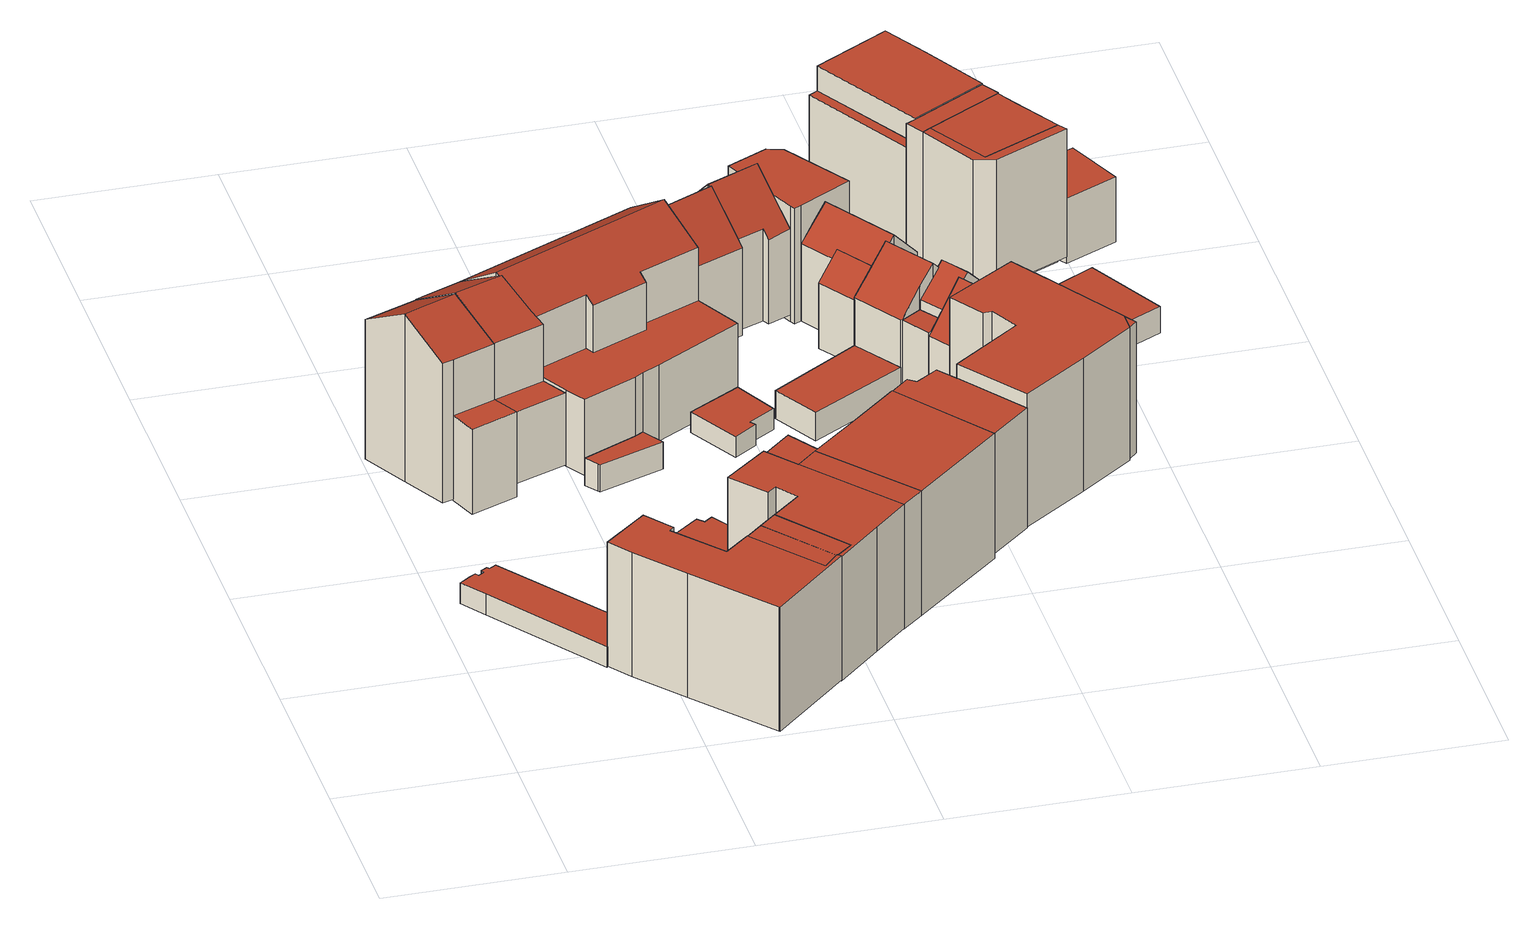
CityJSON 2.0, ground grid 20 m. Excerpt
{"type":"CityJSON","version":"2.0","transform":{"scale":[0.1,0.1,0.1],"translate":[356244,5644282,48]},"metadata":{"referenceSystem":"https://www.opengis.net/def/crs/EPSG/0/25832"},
"CityObjects":{
"building1":{"type":"Building","attributes":{"measuredHeight":2.52,"roofType":"1000","storeysAboveGround":1,"function":"31001_2463","Gemeindeschluessel":"05315000"},"address":[{"CountryName":"Germany","LocalityName":"Köln","ThoroughfareNumber":"30a","ThoroughfareName":"Blaubach"}],"geometry":[{"type":"Solid","lod":"2","boundaries":[[[[0,1,2,3]],[[4,5,6,7]],[[8,9,10,11]],[[12,8,11,13]],[[9,14,15,10]],[[1,16,17,2]],[[16,1,0,5,4,14,9,8,12,18,19,20]],[[20,19,21,22]],[[19,18,23,21]],[[18,12,13,23]],[[16,20,22,17]],[[22,21,23,13,11,10,15,7,6,3,2,17]],[[5,0,3,6]],[[14,4,7,15]]]],"semantics":{"surfaces":[{"type":"WallSurface"},{"type":"RoofSurface"},{"type":"GroundSurface"}],"values":[[0,0,0,0,0,0,1,0,0,0,0,2,0,0]]}}]},
"building2":{"type":"Building","attributes":{"measuredHeight":20.37,"roofType":"3100","storeysAboveGround":4,"function":"31001_1010","Gemeindeschluessel":"05315000"},"address":[{"CountryName":"Germany","LocalityName":"Köln","ThoroughfareNumber":"11","ThoroughfareName":"Großer Griechenmarkt"}],"geometry":[{"type":"Solid","lod":"2","boundaries":[[[[24,25,26,27,28,29,30]],[[31,32,29,28]],[[33,34,35,32,31]],[[35,34,24,30]],[[33,36,26,25]],[[34,33,25,24]],[[36,37,27,26]],[[31,37,36,33]],[[32,35,30,29]],[[37,31,28,27]]]],"semantics":{"surfaces":[{"type":"GroundSurface"},{"type":"WallSurface"},{"type":"RoofSurface"}],"values":[[0,1,2,1,1,1,1,2,1,1]]}}]},
"building3":{"type":"Building","attributes":{"measuredHeight":10.29,"roofType":"9999","storeysAboveGround":1,"function":"31001_1010","Gemeindeschluessel":"05315000"},"address":[{"CountryName":"Germany","LocalityName":"Köln","ThoroughfareNumber":"11","ThoroughfareName":"Großer Griechenmarkt"}],"geometry":[{"type":"Solid","lod":"2","boundaries":[[[[38,39,40,41]],[[41,40,42,43]],[[39,38,44,45]],[[43,42,45,44]],[[40,39,45,42]],[[38,41,43,44]]]],"semantics":{"surfaces":[{"type":"RoofSurface"},{"type":"WallSurface"},{"type":"GroundSurface"}],"values":[[0,1,1,2,1,1]]}}]},
"building4":{"type":"Building","attributes":{"function":"31001_1120","Gemeindeschluessel":"05315000"},"address":[{"CountryName":"Germany","LocalityName":"Köln","ThoroughfareNumber":"30a","ThoroughfareName":"Blaubach"}],"children":["building4-1","building4-2"]},
"building4-1":{"type":"BuildingPart","attributes":{"measuredHeight":14.96,"roofType":"1000","storeysAboveGround":5},"parents":["building4"],"geometry":[{"type":"MultiSurface","lod":"2","boundaries":[[[46,47,48,49]],[[50,51,52,53]],[[54,55,56,57]],[[58,59,60,61]],[[62,63,64,65]],[[55,66,50,56]],[[67,68,69,70]],[[63,67,70,64]],[[47,46,71,72,66,55,54,73,68,67,63,62,59,58]],[[71,46,49,74]],[[59,62,65,60]],[[52,75,76,77]],[[75,72,71,76]],[[73,54,57,78]],[[68,73,78,69]],[[53,52,77,74]],[[61,60,65,64,70,69,78,57,56,50,53,74,49,48]],[[47,58,61,48]],[[79,66,72,75]],[[51,79,75,52]]],"semantics":{"surfaces":[{"type":"WallSurface"},{"type":"RoofSurface"},{"type":"ClosureSurface"},{"type":"GroundSurface"}],"values":[0,0,0,0,0,0,0,0,1,0,0,2,0,0,0,0,3,0,0,2]}}]},
"building4-2":{"type":"BuildingPart","attributes":{"measuredHeight":14.83,"roofType":"1000","storeysAboveGround":5},"address":[{"CountryName":"Germany","LocalityName":"Köln","ThoroughfareNumber":"30a","ThoroughfareName":"Blaubach"}],"parents":["building4"],"geometry":[{"type":"Solid","lod":"2","boundaries":[[[[52,75,79,51]],[[80,76,77,81]],[[82,80,81,83]],[[84,83,81,77,52,51]],[[79,75,76,80,82,85]],[[77,76,75,52]],[[85,82,83,84]],[[79,85,84,51]]]],"semantics":{"surfaces":[{"type":"ClosureSurface"},{"type":"WallSurface"},{"type":"GroundSurface"},{"type":"RoofSurface"}],"values":[[0,1,1,2,3,0,1,1]]}}]},
"building5":{"type":"Building","attributes":{"measuredHeight":18.52,"roofType":"3100","storeysAboveGround":4,"function":"31001_1010","Gemeindeschluessel":"05315000"},"address":[{"CountryName":"Germany","LocalityName":"Köln","ThoroughfareNumber":"9","ThoroughfareName":"Großer Griechenmarkt"}],"geometry":[{"type":"Solid","lod":"2","boundaries":[[[[86,87,88,89]],[[90,87,86,91,92]],[[93,92,94,95]],[[92,91,96,94]],[[97,93,95,98]],[[88,99,100,98,95,94,96,89]],[[91,86,89,96]],[[90,101,100,99]],[[87,90,99,88]],[[92,93,97,101,90]],[[101,97,98,100]]]],"semantics":{"surfaces":[{"type":"WallSurface"},{"type":"RoofSurface"},{"type":"GroundSurface"}],"values":[[0,1,0,0,0,2,0,0,0,1,0]]}}]},
"building6":{"type":"Building","attributes":{"measuredHeight":8.77,"roofType":"9999","storeysAboveGround":1,"function":"31001_1010","Gemeindeschluessel":"05315000"},"address":[{"CountryName":"Germany","LocalityName":"Köln","ThoroughfareNumber":"9","ThoroughfareName":"Großer Griechenmarkt"}],"geometry":[{"type":"Solid","lod":"2","boundaries":[[[[102,103,104,105]],[[105,104,106,107]],[[41,102,105,107]],[[41,40,103,102]],[[40,41,107,106]],[[103,40,106,104]]]],"semantics":{"surfaces":[{"type":"WallSurface"},{"type":"GroundSurface"},{"type":"RoofSurface"}],"values":[[0,1,0,2,0,0]]}}]},
"building7":{"type":"Building","attributes":{"measuredHeight":3.83,"roofType":"1000","storeysAboveGround":1,"function":"31001_1120","Gemeindeschluessel":"05315000"},"address":[{"CountryName":"Germany","LocalityName":"Köln","ThoroughfareNumber":"30","ThoroughfareName":"Blaubach"}],"geometry":[{"type":"Solid","lod":"2","boundaries":[[[[108,109,110,111]],[[112,113,114,115]],[[109,116,117,110]],[[113,112,118,116,109,108]],[[111,110,117,119,115,114]],[[113,108,111,114]],[[118,112,115,119]],[[116,118,119,117]]]],"semantics":{"surfaces":[{"type":"WallSurface"},{"type":"RoofSurface"},{"type":"GroundSurface"}],"values":[[0,0,0,1,2,0,0,0]]}}]},
"building8":{"type":"Building","attributes":{"measuredHeight":3.22,"roofType":"1000","storeysAboveGround":1,"function":"31001_2000","Gemeindeschluessel":"05315000"},"address":[{"CountryName":"Germany","LocalityName":"Köln","ThoroughfareNumber":"26","ThoroughfareName":"Blaubach"}],"geometry":[{"type":"Solid","lod":"2","boundaries":[[[[120,121,122,123,124,125]],[[126,127,121,120]],[[128,126,120,125]],[[127,129,122,121]],[[130,128,125,124]],[[129,131,123,122]],[[131,130,124,123]],[[128,130,131,129,127,126]]]],"semantics":{"surfaces":[{"type":"GroundSurface"},{"type":"WallSurface"},{"type":"RoofSurface"}],"values":[[0,1,1,1,1,1,1,2]]}}]},
"building9":{"type":"Building","attributes":{"function":"31001_1120","Gemeindeschluessel":"05315000"},"address":[{"CountryName":"Germany","LocalityName":"Köln","ThoroughfareNumber":"30","ThoroughfareName":"Blaubach"}],"children":["building9-1","building9-2"]},
"building9-1":{"type":"BuildingPart","attributes":{"measuredHeight":15,"roofType":"1000","storeysAboveGround":5},"parents":["building9"],"geometry":[{"type":"MultiSurface","lod":"2","boundaries":[[[132,133,134,135]],[[136,76,137,138]],[[81,80,82,83]],[[139,140,141,142]],[[143,81,83,144]],[[145,136,138,146]],[[82,147,148,144]],[[137,77,81,143]],[[149,145,146,150]],[[136,145,149,133,132,140,139,151,147,82,80,76]],[[147,151,152,148]],[[151,139,142,152]],[[140,132,135,141]],[[133,149,150,134]],[[77,76,80,81]],[[137,143,144,148,152,142,141,135,134,150,146,138]]],"semantics":{"surfaces":[{"type":"WallSurface"},{"type":"ClosureSurface"},{"type":"RoofSurface"},{"type":"GroundSurface"}],"values":[0,0,1,0,0,0,0,0,0,2,0,0,0,0,1,3]}}]},
"building9-2":{"type":"BuildingPart","attributes":{"measuredHeight":14.82,"roofType":"1000","storeysAboveGround":5},"address":[{"CountryName":"Germany","LocalityName":"Köln","ThoroughfareNumber":"30","ThoroughfareName":"Blaubach"}],"parents":["building9"],"geometry":[{"type":"Solid","lod":"2","boundaries":[[[[81,80,76,77]],[[76,85,84,77]],[[83,82,80,81]],[[84,83,81,77]],[[85,82,83,84]],[[76,80,82,85]]]],"semantics":{"surfaces":[{"type":"ClosureSurface"},{"type":"WallSurface"},{"type":"GroundSurface"},{"type":"RoofSurface"}],"values":[[0,1,0,2,1,3]]}}]},
"building10":{"type":"Building","attributes":{"measuredHeight":18.11,"roofType":"3100","storeysAboveGround":4,"function":"31001_1010","Gemeindeschluessel":"05315000"},"address":[{"CountryName":"Germany","LocalityName":"Köln","ThoroughfareNumber":"5","ThoroughfareName":"Großer Griechenmarkt"}],"geometry":[{"type":"Solid","lod":"2","boundaries":[[[[153,154,155,156]],[[157,156,155,158,159,160,161,162,163,164,165]],[[166,167,157,165]],[[168,169,164,163]],[[170,171,161,160]],[[93,168,163,162]],[[154,172,158,155]],[[169,168,93,171]],[[172,173,159,158]],[[167,153,156,157]],[[169,166,165,164]],[[173,170,160,159]],[[171,170,173,172,154,153,167,166,169]],[[171,93,162,161]]]],"semantics":{"surfaces":[{"type":"WallSurface"},{"type":"GroundSurface"},{"type":"RoofSurface"}],"values":[[0,1,0,0,0,0,0,2,0,0,0,0,2,0]]}}]},
"building11":{"type":"Building","attributes":{"measuredHeight":9.27,"roofType":"9999","storeysAboveGround":1,"function":"31001_1010","Gemeindeschluessel":"05315000"},"address":[{"CountryName":"Germany","LocalityName":"Köln","ThoroughfareNumber":"5","ThoroughfareName":"Großer Griechenmarkt"}],"geometry":[{"type":"Solid","lod":"2","boundaries":[[[[174,175,176,177]],[[178,179,180,181]],[[182,183,184,185]],[[186,187,188,189]],[[190,191,192,193]],[[194,195,196,197]],[[198,194,197,199]],[[192,189,188,199,197,196,185,184,200,181,180,177,176,193]],[[201,178,181,200]],[[195,182,185,196]],[[191,186,189,192]],[[175,190,193,176]],[[183,201,200,184]],[[190,175,174,179,178,201,183,182,195,194,198,187,186,191]],[[179,174,177,180]],[[187,198,199,188]]]],"semantics":{"surfaces":[{"type":"WallSurface"},{"type":"GroundSurface"},{"type":"RoofSurface"}],"values":[[0,0,0,0,0,0,0,1,0,0,0,0,0,2,0,0]]}}]},
"building12":{"type":"Building","attributes":{"measuredHeight":2.56,"roofType":"1000","storeysAboveGround":1,"function":"31001_2463","Gemeindeschluessel":"05315000"},"address":[{"CountryName":"Germany","LocalityName":"Köln","ThoroughfareNumber":"26","ThoroughfareName":"Blaubach"}],"geometry":[{"type":"Solid","lod":"2","boundaries":[[[[202,203,204,205]],[[204,206,207,208,209,205]],[[203,210,206,204]],[[211,202,205,209]],[[210,212,207,206]],[[213,211,209,208]],[[202,211,213,212,210,203]],[[212,213,208,207]]]],"semantics":{"surfaces":[{"type":"WallSurface"},{"type":"GroundSurface"},{"type":"RoofSurface"}],"values":[[0,1,0,0,0,0,2,0]]}}]},
"building13":{"type":"Building","attributes":{"measuredHeight":3.5,"roofType":"1000","storeysAboveGround":1,"function":"31001_1120","Gemeindeschluessel":"05315000"},"address":[{"CountryName":"Germany","LocalityName":"Köln","ThoroughfareNumber":"26","ThoroughfareName":"Blaubach"}],"geometry":[{"type":"Solid","lod":"2","boundaries":[[[[214,215,216,217]],[[218,219,217,216,220,221,222]],[[223,214,217,219]],[[224,225,222,221]],[[226,223,219,218]],[[227,224,221,220]],[[225,224,227,215,214,223,226]],[[215,227,220,216]],[[225,226,218,222]]]],"semantics":{"surfaces":[{"type":"WallSurface"},{"type":"GroundSurface"},{"type":"RoofSurface"}],"values":[[0,1,0,0,0,0,2,0,0]]}}]},
"building14":{"type":"Building","attributes":{"function":"31001_1120","Gemeindeschluessel":"05315000"},"address":[{"CountryName":"Germany","LocalityName":"Köln","ThoroughfareNumber":"28","ThoroughfareName":"Blaubach"}],"children":["building14-1","building14-2"]},
"building14-1":{"type":"BuildingPart","attributes":{"measuredHeight":15.13,"roofType":"1000","storeysAboveGround":5},"parents":["building14"],"geometry":[{"type":"Solid","lod":"2","boundaries":[[[[228,229,230,231]],[[232,228,231,233]],[[228,232,234,235,236,229]],[[234,232,233,237]],[[236,235,238,239]],[[229,236,239,230]],[[230,239,238,237,233,231]],[[235,234,237,238]]]],"semantics":{"surfaces":[{"type":"ClosureSurface"},{"type":"WallSurface"},{"type":"RoofSurface"},{"type":"GroundSurface"}],"values":[[0,1,2,1,1,1,3,1]]}}]},
"building14-2":{"type":"BuildingPart","attributes":{"measuredHeight":15.13,"roofType":"1000","storeysAboveGround":5},"address":[{"CountryName":"Germany","LocalityName":"Köln","ThoroughfareNumber":"26","ThoroughfareName":"Blaubach"}],"parents":["building14"],"geometry":[{"type":"Solid","lod":"2","boundaries":[[[[230,231,240,241]],[[133,149,228,229]],[[149,133,241,240]],[[229,228,231,230]],[[228,149,240,231]],[[133,229,230,241]]]],"semantics":{"surfaces":[{"type":"GroundSurface"},{"type":"RoofSurface"},{"type":"WallSurface"},{"type":"ClosureSurface"}],"values":[[0,1,2,3,2,2]]}}]},
"building15":{"type":"Building","attributes":{"measuredHeight":15.62,"roofType":"3100","storeysAboveGround":3,"function":"31001_1010","Gemeindeschluessel":"05315000"},"address":[{"CountryName":"Germany","LocalityName":"Köln","ThoroughfareNumber":"3","ThoroughfareName":"Großer Griechenmarkt"}],"geometry":[{"type":"Solid","lod":"2","boundaries":[[[[242,243,244,245]],[[245,244,246,247]],[[245,248,249,250,242]],[[250,249,251,252]],[[242,250,252,253]],[[243,242,253,254]],[[249,248,255,251]],[[251,255,247,246,254,253,252]],[[244,243,254,246]],[[248,245,247,255]]]],"semantics":{"surfaces":[{"type":"RoofSurface"},{"type":"WallSurface"},{"type":"GroundSurface"}],"values":[[0,1,0,1,1,1,1,2,1,1]]}}]},
"building16":{"type":"Building","attributes":{"measuredHeight":2.61,"roofType":"1000","storeysAboveGround":1,"function":"31001_1120","Gemeindeschluessel":"05315000"},"address":[{"CountryName":"Germany","LocalityName":"Köln","ThoroughfareNumber":"24","ThoroughfareName":"Blaubach"}],"geometry":[{"type":"Solid","lod":"2","boundaries":[[[[256,257,258,259]],[[260,261,262,263]],[[264,265,266,267]],[[268,265,264,269,261,260,257,256,270]],[[270,256,259,271]],[[265,268,272,266]],[[269,264,267,273]],[[268,270,271,272]],[[271,259,258,263,262,273,267,266,272]],[[261,269,273,262]],[[257,260,263,258]]]],"semantics":{"surfaces":[{"type":"WallSurface"},{"type":"RoofSurface"},{"type":"GroundSurface"}],"values":[[0,0,0,1,0,0,0,0,2,0,0]]}}]},
"building17":{"type":"Building","attributes":{"measuredHeight":15.75,"roofType":"3100","storeysAboveGround":3,"function":"31001_1010","Gemeindeschluessel":"05315000"},"address":[{"CountryName":"Germany","LocalityName":"Köln","ThoroughfareNumber":"1","ThoroughfareName":"Großer Griechenmarkt"}],"geometry":[{"type":"Solid","lod":"2","boundaries":[[[[274,275,276,277]],[[274,278,279,280]],[[278,274,277,281]],[[282,283,284,285]],[[280,286,283,282,275,274]],[[279,278,281,254]],[[275,282,285,276]],[[286,280,287,252]],[[280,279,254,287]],[[283,286,252,284]],[[252,287,254,281,277,276,285,284]]]],"semantics":{"surfaces":[{"type":"WallSurface"},{"type":"RoofSurface"},{"type":"GroundSurface"}],"values":[[0,1,0,0,1,0,0,0,0,0,2]]}}]},
"building18":{"type":"Building","attributes":{"measuredHeight":3.42,"roofType":"1000","storeysAboveGround":1,"function":"31001_1110","Gemeindeschluessel":"05315000"},"address":[{"CountryName":"Germany","LocalityName":"Köln","ThoroughfareNumber":"1a","ThoroughfareName":"Krummer Büchel"}],"geometry":[{"type":"Solid","lod":"2","boundaries":[[[[288,289,290,291]],[[292,293,294,295]],[[292,289,288,293]],[[289,292,295,290]],[[293,288,291,294]],[[294,291,290,295]]]],"semantics":{"surfaces":[{"type":"WallSurface"},{"type":"RoofSurface"},{"type":"GroundSurface"}],"values":[[0,0,1,0,0,2]]}}]},
"building19":{"type":"Building","attributes":{"measuredHeight":14.48,"roofType":"1000","storeysAboveGround":5,"function":"31001_1120","Gemeindeschluessel":"05315000"},"address":[{"CountryName":"Germany","LocalityName":"Köln","ThoroughfareNumber":"24","ThoroughfareName":"Blaubach"}],"geometry":[{"type":"Solid","lod":"2","boundaries":[[[[296,297,298,299]],[[300,301,302,303]],[[232,234,304,305]],[[234,232,306,301,300,297,296]],[[234,296,299,304]],[[299,298,303,302,307,305,304]],[[301,306,307,302]],[[306,232,305,307]],[[297,300,303,298]]]],"semantics":{"surfaces":[{"type":"WallSurface"},{"type":"RoofSurface"},{"type":"GroundSurface"}],"values":[[0,0,0,1,0,2,0,0,0]]}}]},
"building20":{"type":"Building","attributes":{"measuredHeight":2.2,"roofType":"1000","function":"51009_1611","Gemeindeschluessel":"05315000"},"geometry":[{"type":"Solid","lod":"2","boundaries":[[[[308,309,310,311,312]],[[312,311,313,314]],[[314,313,315,316,317]],[[310,309,316,315]],[[309,308,317,316]],[[308,312,314,317]],[[311,310,315,313]]]],"semantics":{"surfaces":[{"type":"RoofSurface"},{"type":"WallSurface"},{"type":"GroundSurface"}],"values":[[0,1,2,1,1,1,1]]}}]},
"building21":{"type":"Building","attributes":{"function":"31001_1010","Gemeindeschluessel":"05315000"},"address":[{"CountryName":"Germany","LocalityName":"Köln","ThoroughfareNumber":"3","ThoroughfareName":"Krummer Büchel"}],"children":["building21-1","building21-2","building21-3"]},
"building21-1":{"type":"BuildingPart","attributes":{"measuredHeight":13,"roofType":"3100","storeysAboveGround":3},"parents":["building21"],"geometry":[{"type":"Solid","lod":"2","boundaries":[[[[318,319,320,321]],[[322,323,324,325]],[[326,327,328,329]],[[330,331,327,326]],[[327,331,324,323,319]],[[319,323,322,320]],[[324,331,330,325]],[[328,318,321,329]],[[325,330,326,329,321,320,322]],[[319,318,328,327]]]],"semantics":{"surfaces":[{"type":"WallSurface"},{"type":"ClosureSurface"},{"type":"RoofSurface"},{"type":"GroundSurface"}],"values":[[0,1,1,1,2,0,0,0,3,2]]}}]},
"building21-2":{"type":"BuildingPart","attributes":{"measuredHeight":14.02,"roofType":"9999","storeysAboveGround":3},"parents":["building21"],"geometry":[{"type":"MultiSurface","lod":"2","boundaries":[[[332,333,334,335]],[[336,337,329,338]],[[328,337,339,331,327]],[[340,341,335,334,338,329,330]],[[333,336,338,334]],[[342,332,335,341]],[[329,328,327,326]],[[331,330,326,327]],[[339,343,340,330]],[[339,337,336,333,332,342,343]],[[343,342,341,340]]],"semantics":{"surfaces":[{"type":"WallSurface"},{"type":"GroundSurface"},{"type":"RoofSurface"}],"values":[0,0,0,1,0,0,0,0,0,2,0]}}]},
"building21-3":{"type":"BuildingPart","attributes":{"measuredHeight":10.79,"roofType":"2100","storeysAboveGround":3},"parents":["building21"],"geometry":[{"type":"MultiSurface","lod":"2","boundaries":[[[344,345,346,347]],[[345,344,348,322]],[[323,322,325,324]],[[349,325,322,348]],[[347,346,325,349]],[[344,347,349,348]],[[324,346,345,323]]],"semantics":{"surfaces":[{"type":"RoofSurface"},{"type":"WallSurface"},{"type":"ClosureSurface"},{"type":"GroundSurface"}],"values":[0,1,2,3,1,1,1]}}]},
"building22":{"type":"Building","attributes":{"function":"31001_1110","Gemeindeschluessel":"05315000"},"address":[{"CountryName":"Germany","LocalityName":"Köln","ThoroughfareNumber":"1a","ThoroughfareName":"Krummer Büchel"}],"children":["building22-1","building22-2"]},
"building22-1":{"type":"BuildingPart","attributes":{"measuredHeight":14.26,"roofType":"3100","storeysAboveGround":3},"parents":["building22"],"geometry":[{"type":"MultiSurface","lod":"2","boundaries":[[[350,351,352,353]],[[351,354,355,352]],[[356,357,358,359]],[[360,361,357,356,354,351]],[[357,361,362,358]],[[363,350,353,364]],[[365,354,356]],[[352,355,359,358,362,366,364,353]],[[360,363,364,366]],[[355,365,356,359]],[[351,350,363,360]],[[361,360,366,362]]],"semantics":{"surfaces":[{"type":"WallSurface"},{"type":"RoofSurface"},{"type":"GroundSurface"},{"type":"ClosureSurface"}],"values":[0,0,0,1,0,0,0,2,0,3,1,0]}}]},
"building22-2":{"type":"BuildingPart","attributes":{"measuredHeight":9.59,"roofType":"1000","storeysAboveGround":3},"parents":["building22"],"geometry":[{"type":"Solid","lod":"2","boundaries":[[[[359,355,367,368]],[[365,369,367,355]],[[369,370,368,367]],[[359,356,365,355]],[[369,365,356,370]],[[370,356,359,368]]]],"semantics":{"surfaces":[{"type":"GroundSurface"},{"type":"WallSurface"},{"type":"ClosureSurface"},{"type":"RoofSurface"}],"values":[[0,1,1,2,3,1]]}}]},
"building23":{"type":"Building","attributes":{"function":"31001_1120","Gemeindeschluessel":"05315000"},"address":[{"CountryName":"Germany","LocalityName":"Köln","ThoroughfareNumber":"18","ThoroughfareName":"Blaubach"}],"children":["building23-1","building23-2","building23-3","building23-4","building23-5"]},
"building23-1":{"type":"BuildingPart","attributes":{"measuredHeight":13.76,"roofType":"3100","storeysAboveGround":5},"address":[{"CountryName":"Germany","LocalityName":"Köln","ThoroughfareNumber":"22","ThoroughfareName":"Blaubach"}],"parents":["building23"],"geometry":[{"type":"MultiSurface","lod":"2","boundaries":[[[371,372,373,374]],[[375,376,377,378]],[[379,380,381]],[[382,378,377]],[[383,382,377,372,371]],[[373,372,384]],[[373,380,385,374]],[[380,379,386,385]],[[380,373,375,381]],[[386,383,374,385]],[[376,384,372,377]],[[379,378,383,386]],[[378,379,381,375]]],"semantics":{"surfaces":[{"type":"ClosureSurface"},{"type":"WallSurface"},{"type":"RoofSurface"},{"type":"GroundSurface"}],"values":[0,1,1,1,0,0,1,1,2,3,0,1,2]}}]},
"building23-2":{"type":"BuildingPart","attributes":{"measuredHeight":14.98,"roofType":"3100","storeysAboveGround":5},"address":[{"CountryName":"Germany","LocalityName":"Köln","ThoroughfareNumber":"22","ThoroughfareName":"Blaubach"}],"parents":["building23"],"geometry":[{"type":"MultiSurface","lod":"2","boundaries":[[[372,384,376,377]],[[387,388,389,390]],[[391,392,393,389]],[[390,393,394,387]],[[382,395,396,397]],[[391,389,388,398,399,397,396]],[[392,395,382,400]],[[373,401,400,384]],[[394,401,398,388]],[[371,372,377,382,383]],[[400,401,394,393,392]],[[374,371,399,398]],[[384,400,376]],[[374,373,372,371]],[[396,395,392,391]],[[399,371,383,397]],[[373,384,372]]],"semantics":{"surfaces":[{"type":"ClosureSurface"},{"type":"WallSurface"},{"type":"GroundSurface"},{"type":"RoofSurface"}],"values":[0,0,0,1,1,2,3,1,1,0,3,1,1,0,0,1,0]}}]},
"building23-3":{"type":"BuildingPart","attributes":{"measuredHeight":4.92,"roofType":"9999","storeysAboveGround":5},"address":[{"CountryName":"Germany","LocalityName":"Köln","ThoroughfareNumber":"22","ThoroughfareName":"Blaubach"}],"parents":["building23"],"geometry":[{"type":"MultiSurface","lod":"2","boundaries":[[[390,387,388,389]]],"semantics":{"surfaces":[{"type":"WallSurface"}],"values":[0]}}]},
"building23-4":{"type":"BuildingPart","attributes":{"measuredHeight":16.12,"roofType":"1000","storeysAboveGround":5},"parents":["building23"],"geometry":[{"type":"MultiSurface","lod":"2","boundaries":[[[402,403,404,405]],[[395,396,391,392]],[[406,407,408,409]],[[389,393,392,391]],[[410,411,412,413,414,409,408,415,416,417,418]],[[419,420,414,413]],[[414,389,391,396,409]],[[421,422,410,418]],[[423,421,418,417]],[[421,423,404,403,407,406,420,419,424,425,422]],[[422,425,411,410]],[[404,423,417,416]],[[425,424,412,411]],[[415,402,405,416]],[[424,419,413,412]],[[407,403,415,408]],[[393,420,406,395,392]]],"semantics":{"surfaces":[{"type":"ClosureSurface"},{"type":"WallSurface"},{"type":"GroundSurface"},{"type":"RoofSurface"}],"values":[0,0,1,0,2,1,1,1,1,3,1,1,1,1,1,1,1]}}]},
"building23-5":{"type":"BuildingPart","attributes":{"measuredHeight":15.92,"roofType":"1000","storeysAboveGround":5},"address":[{"CountryName":"Germany","LocalityName":"Köln","ThoroughfareNumber":"22","ThoroughfareName":"Blaubach"}],"parents":["building23"],"geometry":[{"type":"Solid","lod":"2","boundaries":[[[[403,426,427,402]],[[426,404,405,427]],[[402,427,405]],[[404,403,402,405]],[[404,426,403]]]],"semantics":{"surfaces":[{"type":"WallSurface"},{"type":"GroundSurface"},{"type":"ClosureSurface"},{"type":"RoofSurface"}],"values":[[0,0,1,2,3]]}}]},
"building24":{"type":"Building","attributes":{"function":"31001_1010","Gemeindeschluessel":"05315000"},"address":[{"CountryName":"Germany","LocalityName":"Köln","ThoroughfareNumber":"6","ThoroughfareName":"Krummer Büchel"}],"children":["building24-1","building24-2","building24-3"]},
"building24-1":{"type":"BuildingPart","attributes":{"measuredHeight":16.8,"roofType":"1000","storeysAboveGround":5},"address":[{"CountryName":"Germany","LocalityName":"Köln","ThoroughfareNumber":"10","ThoroughfareName":"Krummer Büchel"}],"parents":["building24"],"geometry":[{"type":"MultiSurface","lod":"2","boundaries":[[[428,429,430,431]],[[432,433,434,435]],[[436,437,438,439]],[[440,429,441,442]],[[443,441,436,439]],[[442,444,445,440]],[[437,432,435,438]],[[430,445,444,443]],[[433,428,431,434]],[[430,443,439,438,435,434,431]],[[428,433,432,437,436,441,429]]],"semantics":{"surfaces":[{"type":"WallSurface"},{"type":"ClosureSurface"},{"type":"GroundSurface"},{"type":"RoofSurface"}],"values":[0,0,0,0,1,1,0,0,0,2,3]}}]},
"building24-2":{"type":"BuildingPart","attributes":{"measuredHeight":11.99,"roofType":"1000","storeysAboveGround":5},"address":[{"CountryName":"Germany","LocalityName":"Köln","ThoroughfareNumber":"10","ThoroughfareName":"Krummer Büchel"}],"parents":["building24"],"geometry":[{"type":"Solid","lod":"2","boundaries":[[[[446,440,442,447]],[[440,446,448,445]],[[444,442,440,445]],[[449,444,445,448]],[[446,447,449,448]],[[449,447,442,444]]]],"semantics":{"surfaces":[{"type":"RoofSurface"},{"type":"WallSurface"},{"type":"ClosureSurface"},{"type":"GroundSurface"}],"values":[[0,1,2,3,1,2]]}}]},
"building24-3":{"type":"BuildingPart","attributes":{"measuredHeight":16.9,"roofType":"1000","storeysAboveGround":5},"parents":["building24"],"geometry":[{"type":"MultiSurface","lod":"2","boundaries":[[[450,451,452,453,454]],[[452,451,439,455]],[[454,453,456,457]],[[442,450,454,447]],[[457,456,455,439,443]],[[443,444,449,457]],[[439,436,441,443]],[[453,452,455,456]],[[447,449,444,442]],[[436,451,450,441]]],"semantics":{"surfaces":[{"type":"RoofSurface"},{"type":"WallSurface"},{"type":"GroundSurface"},{"type":"ClosureSurface"}],"values":[0,1,1,1,2,1,3,1,3,1]}}]},
"building25":{"type":"Building","attributes":{"function":"31001_1010","Gemeindeschluessel":"05315000"},"address":[{"CountryName":"Germany","LocalityName":"Köln","ThoroughfareNumber":"12","ThoroughfareName":"Hochpfortenbüchel"}],"children":["building25-1","building25-2"]},
"building25-1":{"type":"BuildingPart","attributes":{"measuredHeight":16.64,"roofType":"1000","storeysAboveGround":5},"parents":["building25"],"geometry":[{"type":"MultiSurface","lod":"2","boundaries":[[[458,459,460,461]],[[462,463,459,458]],[[433,432,464,461]],[[461,464,465,462,458]],[[466,467,468,432,433]],[[432,468,465,464]],[[468,467,462,465]],[[433,460,459,466]],[[466,459,463,467]]],"semantics":{"surfaces":[{"type":"WallSurface"},{"type":"GroundSurface"},{"type":"RoofSurface"},{"type":"ClosureSurface"}],"values":[0,0,0,1,2,0,0,3,3]}}]},
"building25-2":{"type":"BuildingPart","attributes":{"measuredHeight":15.54,"roofType":"1000","storeysAboveGround":5},"address":[{"CountryName":"Germany","LocalityName":"Köln","ThoroughfareNumber":"12","ThoroughfareName":"Hochpfortenbüchel"}],"parents":["building25"],"geometry":[{"type":"Solid","lod":"2","boundaries":[[[[469,428,470,471]],[[472,469,471,473]],[[428,469,472,474,467,466,433]],[[459,466,467,463]],[[460,433,466,459]],[[460,459,463,475,473,471,470]],[[467,474,475,463]],[[428,433,460,470]],[[474,472,473,475]]]],"semantics":{"surfaces":[{"type":"WallSurface"},{"type":"RoofSurface"},{"type":"ClosureSurface"},{"type":"GroundSurface"}],"values":[[0,0,1,2,2,3,0,0,0]]}}]},
"building26":{"type":"Building","attributes":{"measuredHeight":3.23,"roofType":"1000","storeysAboveGround":1,"function":"31001_2463","Gemeindeschluessel":"05315000"},"address":[{"CountryName":"Germany","LocalityName":"Köln","ThoroughfareNumber":"2","ThoroughfareName":"Krummer Büchel"}],"geometry":[{"type":"Solid","lod":"2","boundaries":[[[[476,477,478,479]],[[480,476,479,481]],[[477,482,483,478]],[[481,479,478,483]],[[482,477,476,480]],[[482,480,481,483]]]],"semantics":{"surfaces":[{"type":"WallSurface"},{"type":"GroundSurface"},{"type":"RoofSurface"}],"values":[[0,0,0,1,2,0]]}}]},
"building27":{"type":"Building","attributes":{"measuredHeight":7.9,"roofType":"1000","storeysAboveGround":2,"function":"31001_1010","Gemeindeschluessel":"05315000"},"address":[{"CountryName":"Germany","LocalityName":"Köln","ThoroughfareNumber":"12","ThoroughfareName":"Hochpfortenbüchel"}],"geometry":[{"type":"Solid","lod":"2","boundaries":[[[[484,485,486,487,488]],[[489,490,486,485]],[[491,492,490,489,493]],[[493,489,485,484]],[[490,492,487,486]],[[492,491,488,487]],[[491,493,484,488]]]],"semantics":{"surfaces":[{"type":"GroundSurface"},{"type":"WallSurface"},{"type":"RoofSurface"}],"values":[[0,1,2,1,1,1,1]]}}]}
},
"vertices":[
[141,173,32],[47,304,32],[47,304,7],[141,173,7],[71,356,32],[181,207,32],[181,207,7],[71,356,7],[54,350,32],[61,354,32],[61,354,7],[54,350,7],[55,345,32],[55,345,7],[63,351,32],[63,351,7],[27,332,32],[27,332,7],[49,341,32],[46,345,32],[40,341,32],[46,345,7],[40,341,7],[49,341,7],
[58,520,10],[31,571,10],[3,623,10],[63,646,10],[91,595,10],[119,543,10],[70,524,10],[91,595,213],[119,543,179],[31,571,213],[58,520,179],[70,524,179],[3,623,179],[63,646,179],
[70,524,112],[82,493,112],[135,514,112],[119,543,112],[135,514,9],[119,543,9],[70,524,9],[82,493,9],
[367,85,159],[280,5,159],[280,5,9],[367,85,9],[283,148,9],[283,148,10],[346,71,10],[346,71,9],[209,178,159],[255,124,159],[255,124,9],[209,178,9],[279,6,159],[205,93,159],[205,93,9],[279,6,9],[160,147,159],[141,173,159],[141,173,9],[160,147,9],[283,148,159],[181,207,159],[190,214,159],[190,214,9],[181,207,9],[363,89,159],[346,71,159],[214,183,159],[363,89,9],[346,71,158],[363,89,158],[363,89,10],[214,183,9],[283,148,158],
[382,105,158],[382,105,10],[321,182,158],[321,182,10],[302,165,10],[302,165,158],
[177,565,180],[119,543,180],[119,543,28],[177,565,28],[91,595,214],[168,579,189],[146,616,214],[116,668,180],[146,616,28],[116,668,28],[168,579,28],[74,651,180],[74,651,28],[91,595,28],[63,646,28],[63,646,180],
[177,565,112],[193,536,112],[193,536,25],[177,565,25],[135,514,25],[119,543,25],
[287,366,47],[294,359,47],[294,359,9],[287,366,9],[293,264,47],[239,329,47],[239,329,9],[293,264,9],[303,366,47],[303,366,9],[342,304,47],[342,304,9],
[268,541,12],[278,547,12],[293,523,12],[219,496,12],[217,499,12],[207,513,12],[268,541,45],[278,547,45],[207,513,45],[293,523,45],[217,499,45],[219,496,45],
[342,304,158],[370,270,158],[370,270,8],[342,304,8],[367,85,158],[363,89,8],[367,85,8],[326,225,158],[293,264,158],[293,264,8],[326,225,8],[382,105,8],[321,182,8],[416,131,158],[416,131,8],[353,210,158],[353,210,8],[455,167,158],[455,167,8],[336,234,158],[336,234,8],
[299,638,180],[303,628,173],[303,628,33],[299,638,33],[369,669,33],[239,599,33],[234,609,33],[168,579,33],[142,623,33],[116,668,33],[322,762,33],[345,715,33],[366,675,33],[366,675,184],[369,669,180],[322,762,180],[345,715,214],[168,579,180],[142,623,214],[239,599,173],[234,609,180],
[193,536,116],[177,565,116],[177,565,24],[193,536,24],[268,541,116],[207,513,116],[207,513,24],[268,541,24],[397,615,116],[298,558,116],[298,558,24],[397,615,24],[239,599,116],[303,628,116],[303,628,24],[239,599,24],[168,579,116],[234,609,116],[234,609,24],[168,579,24],[369,669,116],[394,621,116],[394,621,24],[369,669,24],[299,638,116],[299,638,24],[278,547,24],[278,547,116],
[337,578,41],[396,612,41],[396,612,16],[337,578,16],[421,562,16],[391,543,16],[395,537,16],[369,519,16],[421,562,41],[369,519,41],[391,543,41],[395,537,41],
[447,455,46],[480,408,46],[480,408,11],[447,455,11],[420,501,11],[449,457,11],[499,383,11],[442,333,11],[350,438,11],[449,457,46],[442,333,46],[350,438,46],[420,501,46],[499,383,46],
[479,188,158],[393,291,158],[393,291,7],[479,188,7],[580,276,158],[580,276,7],[500,383,158],[499,383,158],[442,333,158],[500,383,7],[499,383,7],[442,333,7],
[455,167,7],[370,270,7],
[403,745,203],[383,790,152],[322,762,152],[344,718,203],[322,762,46],[344,718,46],[366,675,152],[424,700,152],[420,709,163],[424,700,46],[420,709,46],[403,745,46],[383,790,46],[366,675,46],
[502,490,44],[524,453,44],[524,453,18],[502,490,18],[554,411,44],[529,394,44],[529,394,18],[554,411,18],[500,383,44],[480,409,44],[480,409,18],[500,383,18],[449,456,44],[520,401,44],[450,457,44],[450,457,18],[449,456,18],[520,401,18],
[460,775,203],[482,726,150],[482,726,46],[460,775,46],[440,817,157],[383,790,157],[401,750,203],[440,817,46],[456,714,148],[452,722,157],[452,722,46],[456,714,46],[420,709,157],[401,750,46],
[559,573,62],[452,511,62],[452,511,28],[559,573,28],[423,563,62],[524,627,62],[524,627,28],[423,563,28],
[520,401,158],[529,394,158],[529,394,13],[520,401,13],[554,411,158],[570,390,158],[570,390,13],[554,411,13],[500,383,13],[580,276,13],[625,315,158],[625,315,13],
[502,490,38],[524,453,38],[551,415,38],[589,444,38],[542,516,38],[589,444,16],[542,516,16],[551,415,16],[524,453,16],[502,490,16],
[604,677,132],[575,659,168],[575,659,38],[604,677,38],[546,641,38],[546,641,132],[520,681,132],[520,681,38],[523,740,38],[523,740,168],[553,757,132],[553,757,38],[493,724,38],[493,724,132],
[440,817,178],[486,839,178],[486,839,38],[440,817,38],[504,833,178],[553,757,178],[504,833,38],[493,724,178],[485,720,38],[482,726,38],[482,726,178],[485,720,178],
[524,627,117],[546,641,146],[520,681,146],[497,668,117],[524,627,38],[497,668,38],
[640,622,120],[600,597,167],[600,597,24],[640,622,24],[583,587,148],[583,587,24],[560,572,120],[559,573,120],[559,573,24],[560,572,24],[564,652,167],[524,627,120],[524,627,24],[604,677,120],[604,677,24],[583,587,120],[564,652,24],
[604,557,24],[580,541,24],[604,557,120],[580,541,120],
[619,567,27],[619,567,132],[604,557,132],[604,557,27],[631,575,165],[625,571,158],[646,585,132],[658,593,132],[640,622,132],[583,587,132],[611,605,165],[658,593,116],[658,593,27],[619,567,151],[583,587,27],[640,622,27],
[580,541,66],[580,541,16],[596,517,16],[596,517,66],[635,542,16],[635,542,166],[596,517,116],[580,541,116],[675,568,116],[675,568,16],[658,593,16],[604,557,16],[619,567,16],[619,567,166],[604,557,146],
[760,436,16],[760,436,175],[760,413,175],[760,413,16],[675,568,175],[703,525,175],[703,525,14],[675,568,14],[570,390,14],[648,447,14],[631,479,14],[621,479,14],[596,517,14],[760,436,14],[760,413,14],[698,367,14],[625,315,14],[621,479,175],[596,517,175],[625,315,175],[570,390,175],[698,367,175],[631,479,175],[648,447,175],
[769,422,175],[769,422,16],
[643,803,195],[631,823,195],[631,823,27],[643,803,27],[737,856,195],[653,809,195],[653,809,27],[737,856,27],[726,877,195],[738,857,195],[738,857,27],[726,877,27],[631,823,166],[642,829,195],[642,829,166],[642,829,27],[642,829,46],[631,823,46],
[561,947,166],[571,953,166],[561,947,46],[571,953,46],
[642,829,196],[726,877,196],[685,951,196],[656,1001,196],[571,953,196],[685,951,27],[656,1001,27],[571,953,27],
[693,740,29],[693,740,40],[653,809,40],[653,809,29],[781,781,29],[781,781,40],[737,856,29],[749,834,29],[693,740,195],[781,781,195],[749,834,195],
[679,738,195],[643,803,40],[679,738,40],[702,731,195],[702,731,40],[788,771,195],[788,771,40],
[848,624,59],[771,585,59],[771,585,27],[848,624,27],[800,715,59],[800,715,27],[716,670,59],[716,670,27],
[819,864,32],[847,798,32],[788,771,32],[781,781,32],[749,834,32],[847,798,111],[788,771,111],[749,834,111],[781,781,111],[819,864,111]
]}
